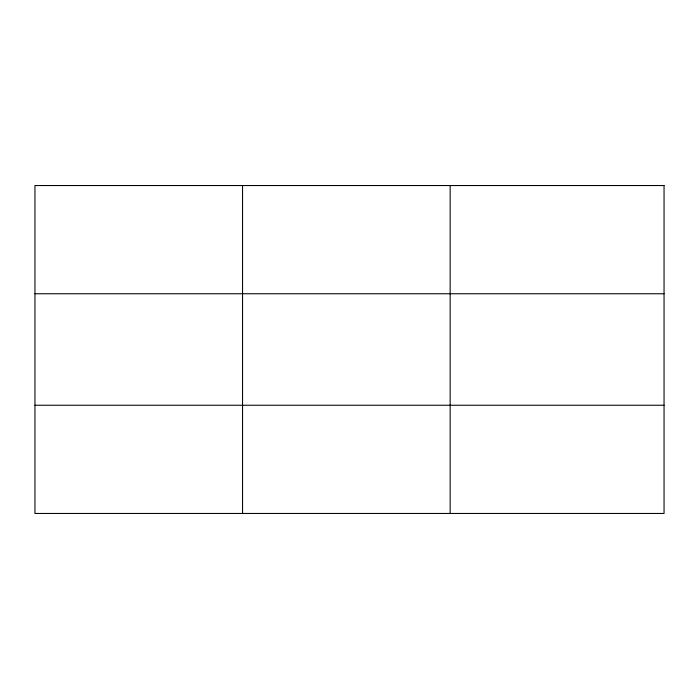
<?xml version="1.0" encoding="UTF-8"?>
<svg xmlns="http://www.w3.org/2000/svg" width="699" height="699" viewBox="0 0 699 699"><rect width="100%" height="100%" fill="white"/><g stroke="black" fill="none" stroke-linecap="round" stroke-linejoin="round"><path stroke-width="1.05" d="M242.553 513.459L242.553 185.541M450.156 513.459L450.156 185.541M34.95 293.755L664.05 293.755M34.95 405.245L664.05 405.245M664.05 185.541L34.95 185.541L34.95 513.459L664.05 513.459L664.05 185.541"/></g></svg>
